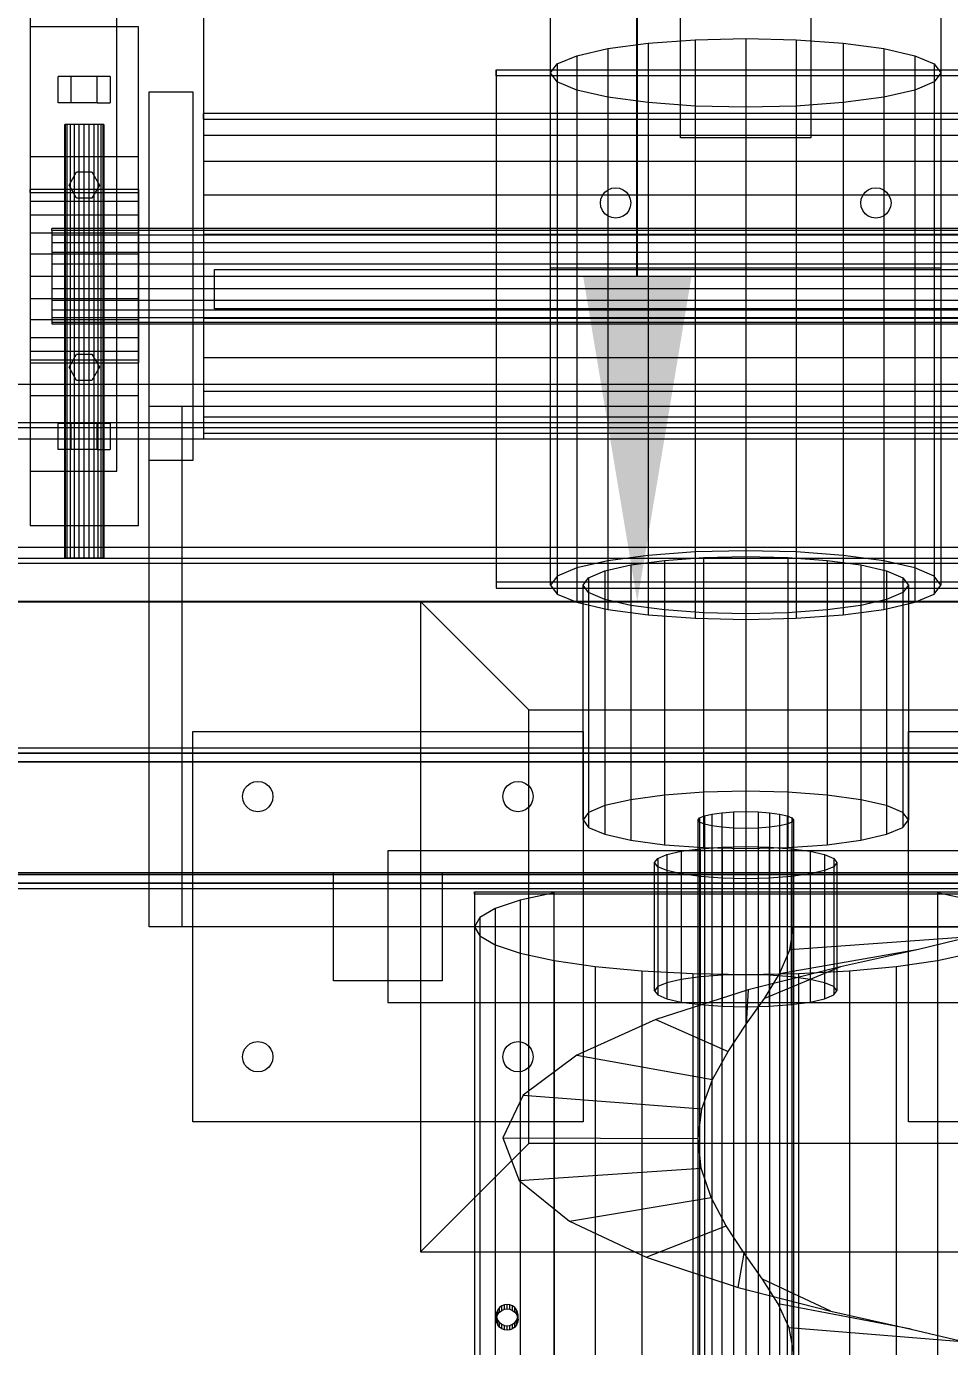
# Model space of a CAD drawing. Header units: millimetres. Extents: x -191664 to 191490, y -197311 to 10263.
# Drawn here: x 12088 to 12514, y -16294 to -15685 of the extents above; entities that cross this region are included whole.
import ezdxf

# ---------------------------------------------------------------- set-up
doc = ezdxf.new("R2010")
doc.units = ezdxf.units.MM
for name, color, linetype, lineweight in [('COTAS_O', 1, 'Continuous', 0), ('superior_dos-mix', 7, 'Continuous', 0), ('superior_dosificador', 7, 'Continuous', 0)]:
    doc.layers.add(name, color=color, linetype=linetype, lineweight=lineweight)
doc.dimstyles.new('PLANTA_100', dxfattribs={"dimtxt": 250, "dimasz": 150, "dimexe": 150, "dimexo": 80, "dimgap": 100, "dimtad": 1, "dimtih": 1, "dimtoh": 1, "dimdec": 1, "dimdsep": 46, "dimcen": 0.09, "dimclrd": 1, "dimclre": 1, "dimclrt": 1, "dimadec": 0, "dimazin": 0, "dimtfac": 1, "dimtdec": 4, "dimtofl": 0, "dimtmove": 0, "dimatfit": 3, "dimfxl": 1, "dimtolj": 1, "dimtzin": 0, "dimarcsym": 0})

# ---------------------------------------------------------------- blocks, each defined once
blk = doc.blocks.new('*D32')
at = {"layer": 'COTAS_O', "color": 1, "lineweight": -2, "transparency": 16777216}
for p, q in [((11649.53, -14250), (12519.53, -14250)), ((12369.53, -15800), (12369.53, -14400)), ((11649.53, -15950), (12519.53, -15950))]:
    blk.add_line(p, q, dxfattribs=at)
at = {"layer": 'COTAS_O', "color": 1, "transparency": 16777216}
for points in [[(12344.53, -14400), (12394.53, -14400), (12369.53, -14250)], [(12344.53, -15800), (12394.53, -15800), (12369.53, -15950)]]:
    blk.add_solid(points, dxfattribs=at)
at = {"layer": 'Defpoints', "color": 0, "transparency": 16777216}
for p in [(11569.53, -14250), (12369.53, -14250), (11569.53, -15950)]:
    blk.add_point(p, dxfattribs=at)
blk = doc.blocks.new('*D33')
at = {"layer": 'COTAS_O', "color": 1, "lineweight": -2, "transparency": 16777216}
for p, q in [((11569.53, -16030), (11569.53, -17400)), ((13269.53, -16030), (13269.53, -17400)), ((11719.53, -17250), (13119.53, -17250))]:
    blk.add_line(p, q, dxfattribs=at)
at = {"layer": 'COTAS_O', "color": 1, "transparency": 16777216}
for points in [[(11719.53, -17225), (11719.53, -17275), (11569.53, -17250)], [(13119.53, -17225), (13119.53, -17275), (13269.53, -17250)]]:
    blk.add_solid(points, dxfattribs=at)
at = {"layer": 'Defpoints', "color": 0, "transparency": 16777216}
for p in [(11569.53, -15950), (13269.53, -15950), (13269.53, -17250)]:
    blk.add_point(p, dxfattribs=at)

msp = doc.modelspace()

# ---------------------------------------------------------------- linework, layer by layer
at = {"layer": 'superior_dos-mix', "color": 139, "true_color": 0x344b58}
for p, q in [((12329.53, -15796.24), (12329.53, -15616.24)), ((12509.53, -15616.24), (12509.53, -15796.24)), ((12389.53, -15736.24), (12389.53, -15676.24)), ((12449.53, -15676.24), (12449.53, -15736.24)), ((12304.53, -15707.56), (12304.53, -15704.92)), ((12304.53, -15704.92), (12534.53, -15704.92)), ((12304.53, -15704.92), (12304.53, -15941.18)), ((12534.53, -15707.56), (12304.53, -15707.56)), ((12304.53, -15707.56), (12304.53, -15943.82)), ((12449.53, -15736.24), (12389.53, -15736.24)), ((12509.53, -15796.24), (12329.53, -15796.24)), ((12354.58, -15935.9), (12366.5, -15933.16)), ((12366.5, -15933.16), (12382.03, -15931.07)), ((12366.5, -15933.16), (12366.5, -16041.45)), ((12382.03, -15931.07), (12400.12, -15929.75)), ((12382.03, -15931.07), (12382.03, -16039.35)), ((12400.12, -15929.75), (12419.53, -15929.3)), ((12400.12, -15929.75), (12400.12, -16038.03)), ((12419.53, -15929.3), (12438.94, -15929.75)), ((12419.53, -15929.3), (12419.53, -16037.58)), ((12438.94, -15929.75), (12457.03, -15931.07)), ((12438.94, -15929.75), (12438.94, -16038.03)), ((12457.03, -15931.07), (12472.56, -15933.16)), ((12457.03, -15931.07), (12457.03, -16039.35)), ((12472.56, -15933.16), (12484.48, -15935.9)), ((12472.56, -15933.16), (12472.56, -16041.45)), ((12344.53, -15942.5), (12347.08, -15939.08)), ((12347.08, -15939.08), (12354.58, -15935.9)), ((12347.08, -15939.08), (12347.08, -16047.36)), ((12354.58, -15935.9), (12354.58, -16044.18)), ((12484.48, -15935.9), (12491.97, -15939.08)), ((12484.48, -15935.9), (12484.48, -16044.18)), ((12491.97, -15939.08), (12494.53, -15942.5)), ((12491.97, -15939.08), (12491.97, -16047.36)), ((12534.53, -15941.18), (12304.53, -15941.18)), ((12304.53, -15941.18), (12304.53, -15943.82)), ((12304.53, -15943.82), (12534.53, -15943.82)), ((12347.08, -15945.91), (12344.53, -15942.5)), ((12344.53, -16050.78), (12344.53, -15942.5)), ((12494.53, -15942.5), (12491.97, -15945.91)), ((12494.53, -15942.5), (12494.53, -16050.78)), ((12354.58, -15949.1), (12347.08, -15945.91)), ((12347.08, -15945.91), (12347.08, -16054.2)), ((12366.5, -15951.83), (12354.58, -15949.1)), ((12354.58, -15949.1), (12354.58, -16057.38)), ((12484.48, -15949.1), (12472.56, -15951.83)), ((12491.97, -15945.91), (12484.48, -15949.1)), ((12484.48, -15949.1), (12484.48, -16057.38)), ((12491.97, -15945.91), (12491.97, -16054.2)), ((12382.03, -15953.93), (12366.5, -15951.83)), ((12366.5, -15951.83), (12366.5, -16060.11)), ((12400.12, -15955.25), (12382.03, -15953.93)), ((12382.03, -15953.93), (12382.03, -16062.21)), ((12419.53, -15955.7), (12400.12, -15955.25)), ((12400.12, -15955.25), (12400.12, -16063.53)), ((12438.94, -15955.25), (12419.53, -15955.7)), ((12419.53, -15955.7), (12419.53, -16063.98)), ((12457.03, -15953.93), (12438.94, -15955.25)), ((12438.94, -15955.25), (12438.94, -16063.53)), ((12472.56, -15951.83), (12457.03, -15953.93)), ((12457.03, -15953.93), (12457.03, -16062.21)), ((12472.56, -15951.83), (12472.56, -16060.11)), ((12164.53, -16190), (12164.53, -16010)), ((12164.53, -16010), (12344.53, -16010)), ((12344.53, -16010), (12344.53, -16190)), ((12494.53, -16190), (12494.53, -16010)), ((12494.53, -16010), (12674.53, -16010)), ((12366.5, -16041.45), (12354.58, -16044.18)), ((12382.03, -16039.35), (12366.5, -16041.45)), ((12400.12, -16038.03), (12382.03, -16039.35)), ((12419.53, -16037.58), (12400.12, -16038.03)), ((12438.94, -16038.03), (12419.53, -16037.58)), ((12457.03, -16039.35), (12438.94, -16038.03)), ((12472.56, -16041.45), (12457.03, -16039.35)), ((12484.48, -16044.18), (12472.56, -16041.45)), ((12347.08, -16047.36), (12344.53, -16050.78)), ((12354.58, -16044.18), (12347.08, -16047.36)), ((12398.28, -16049.78), (12400.48, -16048.84)), ((12400.48, -16048.84), (12403.97, -16048.04)), ((12400.48, -16048.84), (12400.48, -17826.82)), ((12403.97, -16048.04), (12408.53, -16047.43)), ((12403.97, -16048.04), (12403.97, -17826.01)), ((12408.53, -16047.43), (12413.83, -16047.04)), ((12408.53, -16047.43), (12408.53, -17825.4)), ((12413.83, -16047.04), (12419.53, -16046.91)), ((12413.83, -16047.04), (12413.83, -17825.01)), ((12419.53, -16046.91), (12425.22, -16047.04)), ((12419.53, -16046.91), (12419.53, -17824.88)), ((12425.22, -16047.04), (12430.53, -16047.43)), ((12425.22, -16047.04), (12425.22, -17825.01)), ((12430.53, -16047.43), (12435.08, -16048.04)), ((12430.53, -16047.43), (12430.53, -17825.4)), ((12435.08, -16048.04), (12438.58, -16048.84)), ((12435.08, -16048.04), (12435.08, -17826.01)), ((12438.58, -16048.84), (12440.78, -16049.78)), ((12438.58, -16048.84), (12438.58, -17826.82)), ((12491.97, -16047.36), (12484.48, -16044.18)), ((12494.53, -16050.78), (12491.97, -16047.36)), ((12344.53, -16050.78), (12347.08, -16054.2)), ((12347.08, -16054.2), (12354.58, -16057.38)), ((12397.53, -16050.78), (12398.28, -16049.78)), ((12398.28, -16051.78), (12397.53, -16050.78)), ((12397.53, -17828.75), (12397.53, -16050.78)), ((12398.28, -16049.78), (12398.28, -17827.75)), ((12400.48, -16052.72), (12398.28, -16051.78)), ((12398.28, -16051.78), (12398.28, -17829.75)), ((12403.97, -16053.52), (12400.48, -16052.72)), ((12400.48, -16052.72), (12400.48, -17830.69)), ((12408.53, -16054.13), (12403.97, -16053.52)), ((12403.97, -16053.52), (12403.97, -17831.49)), ((12413.83, -16054.52), (12408.53, -16054.13)), ((12408.53, -16054.13), (12408.53, -17832.1)), ((12419.53, -16054.65), (12413.83, -16054.52)), ((12413.83, -16054.52), (12413.83, -17832.49)), ((12425.22, -16054.52), (12419.53, -16054.65)), ((12419.53, -16054.65), (12419.53, -17832.62)), ((12430.53, -16054.13), (12425.22, -16054.52)), ((12425.22, -16054.52), (12425.22, -17832.49)), ((12435.08, -16053.52), (12430.53, -16054.13)), ((12430.53, -16054.13), (12430.53, -17832.1)), ((12438.58, -16052.72), (12435.08, -16053.52)), ((12435.08, -16053.52), (12435.08, -17831.49)), ((12440.78, -16051.78), (12438.58, -16052.72)), ((12438.58, -16052.72), (12438.58, -17830.69)), ((12440.78, -16049.78), (12441.53, -16050.78)), ((12440.78, -16049.78), (12440.78, -17827.75)), ((12441.53, -16050.78), (12440.78, -16051.78)), ((12440.78, -16051.78), (12440.78, -17829.75)), ((12441.53, -16050.78), (12441.53, -17828.75)), ((12484.48, -16057.38), (12491.97, -16054.2)), ((12491.97, -16054.2), (12494.53, -16050.78)), ((12354.58, -16057.38), (12366.5, -16060.11)), ((12366.5, -16060.11), (12382.03, -16062.21)), ((12457.03, -16062.21), (12472.56, -16060.11)), ((12472.56, -16060.11), (12484.48, -16057.38)), ((12382.03, -16062.21), (12400.12, -16063.53)), ((12400.12, -16063.53), (12419.53, -16063.98)), ((12419.53, -16063.98), (12438.94, -16063.53)), ((12438.94, -16063.53), (12457.03, -16062.21)), ((12229.53, -16125), (12229.53, -16075)), ((12229.53, -16075), (12279.53, -16075)), ((12279.53, -16075), (12279.53, -16125)), ((12279.53, -16125), (12229.53, -16125)), ((12344.53, -16190), (12164.53, -16190)), ((12674.53, -16190), (12494.53, -16190))]:
    msp.add_line(p, q, dxfattribs=at)
at = {"layer": 'superior_dos-mix', "color": 147, "true_color": 0x287687}
for p, q in [((12341.59, -15698.32), (12355.89, -15695.04)), ((12355.89, -15695.04), (12374.53, -15692.53)), ((12355.89, -15695.04), (12355.89, -15931.3)), ((12374.53, -15692.53), (12396.23, -15690.94)), ((12374.53, -15692.53), (12374.53, -15928.78)), ((12396.23, -15690.94), (12419.53, -15690.4)), ((12396.23, -15690.94), (12396.23, -15927.2)), ((12419.53, -15690.4), (12442.82, -15690.94)), ((12419.53, -15690.4), (12419.53, -15926.66)), ((12442.82, -15690.94), (12464.53, -15692.53)), ((12442.82, -15690.94), (12442.82, -15927.2)), ((12464.53, -15692.53), (12483.17, -15695.04)), ((12464.53, -15692.53), (12464.53, -15928.78)), ((12483.17, -15695.04), (12497.47, -15698.32)), ((12483.17, -15695.04), (12483.17, -15931.3)), ((12332.6, -15702.14), (12341.59, -15698.32)), ((12341.59, -15698.32), (12341.59, -15934.58)), ((12497.47, -15698.32), (12506.46, -15702.14)), ((12497.47, -15698.32), (12497.47, -15934.58)), ((12329.53, -15706.24), (12332.6, -15702.14)), ((12332.6, -15710.34), (12329.53, -15706.24)), ((12329.53, -15942.5), (12329.53, -15706.24)), ((12332.6, -15702.14), (12332.6, -15938.4)), ((12506.46, -15702.14), (12509.53, -15706.24)), ((12506.46, -15702.14), (12506.46, -15938.4)), ((12509.53, -15706.24), (12506.46, -15710.34)), ((12509.53, -15706.24), (12509.53, -15942.5)), ((12341.59, -15714.16), (12332.6, -15710.34)), ((12332.6, -15710.34), (12332.6, -15946.6)), ((12506.46, -15710.34), (12497.47, -15714.16)), ((12506.46, -15710.34), (12506.46, -15946.6)), ((12355.89, -15717.44), (12341.59, -15714.16)), ((12341.59, -15714.16), (12341.59, -15950.42)), ((12374.53, -15719.96), (12355.89, -15717.44)), ((12355.89, -15717.44), (12355.89, -15953.7)), ((12396.23, -15721.54), (12374.53, -15719.96)), ((12374.53, -15719.96), (12374.53, -15956.22)), ((12464.53, -15719.96), (12442.82, -15721.54)), ((12483.17, -15717.44), (12464.53, -15719.96)), ((12464.53, -15719.96), (12464.53, -15956.22)), ((12497.47, -15714.16), (12483.17, -15717.44)), ((12483.17, -15717.44), (12483.17, -15953.7)), ((12497.47, -15714.16), (12497.47, -15950.42)), ((12419.53, -15722.08), (12396.23, -15721.54)), ((12396.23, -15721.54), (12396.23, -15957.8)), ((12442.82, -15721.54), (12419.53, -15722.08)), ((12419.53, -15722.08), (12419.53, -15958.34)), ((12442.82, -15721.54), (12442.82, -15957.8)), ((12419.53, -15926.66), (12396.23, -15927.2)), ((12442.82, -15927.2), (12419.53, -15926.66)), ((12355.89, -15931.3), (12341.59, -15934.58)), ((12374.53, -15928.78), (12355.89, -15931.3)), ((12396.23, -15927.2), (12374.53, -15928.78)), ((12464.53, -15928.78), (12442.82, -15927.2)), ((12483.17, -15931.3), (12464.53, -15928.78)), ((12497.47, -15934.58), (12483.17, -15931.3)), ((12332.6, -15938.4), (12329.53, -15942.5)), ((12341.59, -15934.58), (12332.6, -15938.4)), ((12506.46, -15938.4), (12497.47, -15934.58)), ((12509.53, -15942.5), (12506.46, -15938.4)), ((12329.53, -15942.5), (12332.6, -15946.6)), ((12506.46, -15946.6), (12509.53, -15942.5)), ((12332.6, -15946.6), (12341.59, -15950.42)), ((12341.59, -15950.42), (12355.89, -15953.7)), ((12483.17, -15953.7), (12497.47, -15950.42)), ((12497.47, -15950.42), (12506.46, -15946.6)), ((12355.89, -15953.7), (12374.53, -15956.22)), ((12374.53, -15956.22), (12396.23, -15957.8)), ((12442.82, -15957.8), (12464.53, -15956.22)), ((12464.53, -15956.22), (12483.17, -15953.7)), ((12396.23, -15957.8), (12419.53, -15958.34)), ((12419.53, -15958.34), (12442.82, -15957.8))]:
    msp.add_line(p, q, dxfattribs=at)
at = {"layer": 'superior_dos-mix', "color": 9, "true_color": 0xb9c5c9}
for p, q in [((12353.47, -15762.74), (12354.58, -15761.29)), ((12354.58, -15761.29), (12356.03, -15760.18)), ((12356.03, -15760.18), (12357.72, -15759.48)), ((12357.72, -15759.48), (12359.53, -15759.24)), ((12359.53, -15759.24), (12361.34, -15759.48)), ((12361.34, -15759.48), (12363.03, -15760.18)), ((12363.03, -15760.18), (12364.48, -15761.29)), ((12364.48, -15761.29), (12365.59, -15762.74)), ((12473.47, -15762.74), (12474.58, -15761.29)), ((12474.58, -15761.29), (12476.03, -15760.18)), ((12476.03, -15760.18), (12477.72, -15759.48)), ((12477.72, -15759.48), (12479.53, -15759.24)), ((12479.53, -15759.24), (12481.34, -15759.48)), ((12481.34, -15759.48), (12483.03, -15760.18)), ((12483.03, -15760.18), (12484.48, -15761.29)), ((12484.48, -15761.29), (12485.59, -15762.74)), ((12352.53, -15766.24), (12352.77, -15764.43)), ((12352.77, -15768.06), (12352.53, -15766.24)), ((12352.77, -15764.43), (12353.47, -15762.74)), ((12353.47, -15769.74), (12352.77, -15768.06)), ((12365.59, -15762.74), (12366.29, -15764.43)), ((12366.29, -15768.06), (12365.59, -15769.74)), ((12366.29, -15764.43), (12366.53, -15766.24)), ((12366.53, -15766.24), (12366.29, -15768.06)), ((12472.53, -15766.24), (12472.77, -15764.43)), ((12472.77, -15768.06), (12472.53, -15766.24)), ((12472.77, -15764.43), (12473.47, -15762.74)), ((12473.47, -15769.74), (12472.77, -15768.06)), ((12485.59, -15762.74), (12486.29, -15764.43)), ((12486.29, -15768.06), (12485.59, -15769.74)), ((12486.29, -15764.43), (12486.53, -15766.24)), ((12486.53, -15766.24), (12486.29, -15768.06)), ((12354.58, -15771.19), (12353.47, -15769.74)), ((12356.03, -15772.31), (12354.58, -15771.19)), ((12357.72, -15773.01), (12356.03, -15772.31)), ((12359.53, -15773.24), (12357.72, -15773.01)), ((12361.34, -15773.01), (12359.53, -15773.24)), ((12363.03, -15772.31), (12361.34, -15773.01)), ((12364.48, -15771.19), (12363.03, -15772.31)), ((12365.59, -15769.74), (12364.48, -15771.19)), ((12474.58, -15771.19), (12473.47, -15769.74)), ((12476.03, -15772.31), (12474.58, -15771.19)), ((12477.72, -15773.01), (12476.03, -15772.31)), ((12479.53, -15773.24), (12477.72, -15773.01)), ((12481.34, -15773.01), (12479.53, -15773.24)), ((12483.03, -15772.31), (12481.34, -15773.01)), ((12484.48, -15771.19), (12483.03, -15772.31)), ((12485.59, -15769.74), (12484.48, -15771.19)), ((12187.77, -16038.19), (12188.47, -16036.5)), ((12188.47, -16036.5), (12189.58, -16035.05)), ((12189.58, -16035.05), (12191.03, -16033.94)), ((12191.03, -16033.94), (12192.72, -16033.24)), ((12192.72, -16033.24), (12194.53, -16033)), ((12194.53, -16033), (12196.34, -16033.24)), ((12196.34, -16033.24), (12198.03, -16033.94)), ((12198.03, -16033.94), (12199.48, -16035.05)), ((12199.48, -16035.05), (12200.59, -16036.5)), ((12200.59, -16036.5), (12201.29, -16038.19)), ((12307.77, -16038.19), (12308.47, -16036.5)), ((12308.47, -16036.5), (12309.58, -16035.05)), ((12309.58, -16035.05), (12311.03, -16033.94)), ((12311.03, -16033.94), (12312.72, -16033.24)), ((12312.72, -16033.24), (12314.53, -16033)), ((12314.53, -16033), (12316.34, -16033.24)), ((12316.34, -16033.24), (12318.03, -16033.94)), ((12318.03, -16033.94), (12319.48, -16035.05)), ((12319.48, -16035.05), (12320.59, -16036.5)), ((12320.59, -16036.5), (12321.29, -16038.19)), ((12187.53, -16040), (12187.77, -16038.19)), ((12187.77, -16041.81), (12187.53, -16040)), ((12188.47, -16043.5), (12187.77, -16041.81)), ((12201.29, -16041.81), (12200.59, -16043.5)), ((12201.29, -16038.19), (12201.53, -16040)), ((12201.53, -16040), (12201.29, -16041.81)), ((12307.53, -16040), (12307.77, -16038.19)), ((12307.77, -16041.81), (12307.53, -16040)), ((12308.47, -16043.5), (12307.77, -16041.81)), ((12321.29, -16041.81), (12320.59, -16043.5)), ((12321.29, -16038.19), (12321.53, -16040)), ((12321.53, -16040), (12321.29, -16041.81)), ((12189.58, -16044.95), (12188.47, -16043.5)), ((12191.03, -16046.06), (12189.58, -16044.95)), ((12192.72, -16046.76), (12191.03, -16046.06)), ((12194.53, -16047), (12192.72, -16046.76)), ((12196.34, -16046.76), (12194.53, -16047)), ((12198.03, -16046.06), (12196.34, -16046.76)), ((12199.48, -16044.95), (12198.03, -16046.06)), ((12200.59, -16043.5), (12199.48, -16044.95)), ((12309.58, -16044.95), (12308.47, -16043.5)), ((12311.03, -16046.06), (12309.58, -16044.95)), ((12312.72, -16046.76), (12311.03, -16046.06)), ((12314.53, -16047), (12312.72, -16046.76)), ((12316.34, -16046.76), (12314.53, -16047)), ((12318.03, -16046.06), (12316.34, -16046.76)), ((12319.48, -16044.95), (12318.03, -16046.06)), ((12320.59, -16043.5), (12319.48, -16044.95)), ((12331.14, -16084.44), (12315.59, -16087.78)), ((12331.14, -17734.44), (12331.14, -16084.44)), ((12523.46, -16087.78), (12507.92, -16084.44)), ((12507.92, -16084.44), (12507.92, -17734.44)), ((12315.59, -16087.78), (12304.04, -16091.58)), ((12315.59, -16087.78), (12315.59, -17737.78)), ((12296.93, -16095.71), (12294.53, -16100)), ((12304.04, -16091.58), (12296.93, -16095.71)), ((12296.93, -16095.71), (12296.93, -17745.71)), ((12304.04, -16091.58), (12304.04, -17741.58)), ((12294.53, -16100), (12294.53, -17750)), ((12294.53, -16100), (12296.93, -16104.29)), ((12296.93, -16104.29), (12296.93, -17754.29)), ((12296.93, -16104.29), (12304.04, -16108.42)), ((12304.04, -16108.42), (12304.04, -17758.42)), ((12304.04, -16108.42), (12315.59, -16112.22)), ((12315.59, -16112.22), (12315.59, -17762.22)), ((12315.59, -16112.22), (12331.14, -16115.56)), ((12331.14, -16115.56), (12331.14, -17765.56)), ((12331.14, -16115.56), (12350.08, -16118.29)), ((12488.97, -16118.29), (12507.92, -16115.56)), ((12507.92, -16115.56), (12523.46, -16112.22)), ((12507.92, -16115.56), (12507.92, -17765.56)), ((12350.08, -16118.29), (12350.08, -17768.29)), ((12350.08, -16118.29), (12371.69, -16120.33)), ((12371.69, -16120.33), (12371.69, -17770.33)), ((12371.69, -16120.33), (12395.14, -16121.58)), ((12395.14, -16121.58), (12395.14, -17771.58)), ((12395.14, -16121.58), (12419.53, -16122)), ((12419.53, -16122), (12443.91, -16121.58)), ((12443.91, -16121.58), (12467.36, -16120.33)), ((12443.91, -16121.58), (12443.91, -17771.58)), ((12467.36, -16120.33), (12488.97, -16118.29)), ((12467.36, -16120.33), (12467.36, -17770.33)), ((12488.97, -16118.29), (12488.97, -17768.29)), ((12419.53, -16122), (12419.53, -17772)), ((12187.53, -16160), (12187.77, -16158.19)), ((12187.77, -16158.19), (12188.47, -16156.5)), ((12188.47, -16156.5), (12189.58, -16155.05)), ((12189.58, -16155.05), (12191.03, -16153.94)), ((12191.03, -16153.94), (12192.72, -16153.24)), ((12192.72, -16153.24), (12194.53, -16153)), ((12194.53, -16153), (12196.34, -16153.24)), ((12196.34, -16153.24), (12198.03, -16153.94)), ((12198.03, -16153.94), (12199.48, -16155.05)), ((12199.48, -16155.05), (12200.59, -16156.5)), ((12200.59, -16156.5), (12201.29, -16158.19)), ((12201.29, -16158.19), (12201.53, -16160)), ((12307.53, -16160), (12307.77, -16158.19)), ((12307.77, -16158.19), (12308.47, -16156.5)), ((12308.47, -16156.5), (12309.58, -16155.05)), ((12309.58, -16155.05), (12311.03, -16153.94)), ((12311.03, -16153.94), (12312.72, -16153.24)), ((12312.72, -16153.24), (12314.53, -16153)), ((12314.53, -16153), (12316.34, -16153.24)), ((12316.34, -16153.24), (12318.03, -16153.94)), ((12318.03, -16153.94), (12319.48, -16155.05)), ((12319.48, -16155.05), (12320.59, -16156.5)), ((12320.59, -16156.5), (12321.29, -16158.19)), ((12321.29, -16158.19), (12321.53, -16160)), ((12187.77, -16161.81), (12187.53, -16160)), ((12188.47, -16163.5), (12187.77, -16161.81)), ((12189.58, -16164.95), (12188.47, -16163.5)), ((12200.59, -16163.5), (12199.48, -16164.95)), ((12201.29, -16161.81), (12200.59, -16163.5)), ((12201.53, -16160), (12201.29, -16161.81)), ((12307.77, -16161.81), (12307.53, -16160)), ((12308.47, -16163.5), (12307.77, -16161.81)), ((12309.58, -16164.95), (12308.47, -16163.5)), ((12320.59, -16163.5), (12319.48, -16164.95)), ((12321.29, -16161.81), (12320.59, -16163.5)), ((12321.53, -16160), (12321.29, -16161.81)), ((12191.03, -16166.06), (12189.58, -16164.95)), ((12192.72, -16166.76), (12191.03, -16166.06)), ((12194.53, -16167), (12192.72, -16166.76)), ((12196.34, -16166.76), (12194.53, -16167)), ((12198.03, -16166.06), (12196.34, -16166.76)), ((12199.48, -16164.95), (12198.03, -16166.06)), ((12311.03, -16166.06), (12309.58, -16164.95)), ((12312.72, -16166.76), (12311.03, -16166.06)), ((12314.53, -16167), (12312.72, -16166.76)), ((12316.34, -16166.76), (12314.53, -16167)), ((12318.03, -16166.06), (12316.34, -16166.76)), ((12319.48, -16164.95), (12318.03, -16166.06)), ((12304.7, -16277.83), (12304.53, -16279.1)), ((12304.53, -16279.1), (12304.7, -16280.38)), ((12304.53, -16279.1), (12304.53, -16281.21)), ((12304.53, -16281.21), (12304.7, -16279.94)), ((12305.2, -16276.64), (12304.7, -16277.83)), ((12304.7, -16279.94), (12304.7, -16277.83)), ((12304.7, -16279.94), (12305.2, -16278.75)), ((12305.99, -16275.62), (12305.2, -16276.64)), ((12305.2, -16278.75), (12305.2, -16276.64)), ((12305.2, -16278.75), (12305.99, -16277.73)), ((12307.03, -16274.84), (12305.99, -16275.62)), ((12305.99, -16277.73), (12305.99, -16275.62)), ((12305.99, -16277.73), (12307.03, -16276.95)), ((12308.23, -16274.35), (12307.03, -16274.84)), ((12307.03, -16276.95), (12307.03, -16274.84)), ((12307.03, -16276.95), (12308.23, -16276.46)), ((12309.53, -16274.18), (12308.23, -16274.35)), ((12308.23, -16276.46), (12308.23, -16274.35)), ((12308.23, -16276.46), (12309.53, -16276.29)), ((12310.82, -16274.35), (12309.53, -16274.18)), ((12309.53, -16276.29), (12309.53, -16274.18)), ((12309.53, -16276.29), (12310.82, -16276.46)), ((12312.03, -16274.84), (12310.82, -16274.35)), ((12310.82, -16276.46), (12310.82, -16274.35)), ((12310.82, -16276.46), (12312.03, -16276.95)), ((12313.06, -16275.62), (12312.03, -16274.84)), ((12312.03, -16276.95), (12312.03, -16274.84)), ((12312.03, -16276.95), (12313.06, -16277.73)), ((12313.86, -16276.64), (12313.06, -16275.62)), ((12313.06, -16277.73), (12313.06, -16275.62)), ((12313.06, -16277.73), (12313.86, -16278.75)), ((12314.36, -16277.83), (12313.86, -16276.64)), ((12313.86, -16278.75), (12313.86, -16276.64)), ((12313.86, -16278.75), (12314.36, -16279.94)), ((12314.53, -16279.1), (12314.36, -16277.83)), ((12314.36, -16279.94), (12314.36, -16277.83)), ((12314.36, -16280.38), (12314.53, -16279.1)), ((12314.36, -16279.94), (12314.53, -16281.21)), ((12314.53, -16281.21), (12314.53, -16279.1)), ((12304.7, -16282.49), (12304.53, -16281.21)), ((12304.7, -16280.38), (12305.2, -16281.56)), ((12304.7, -16282.49), (12304.7, -16280.38)), ((12305.2, -16283.68), (12304.7, -16282.49)), ((12305.2, -16281.56), (12305.99, -16282.58)), ((12305.2, -16283.68), (12305.2, -16281.56)), ((12305.99, -16284.69), (12305.2, -16283.68)), ((12305.99, -16282.58), (12307.03, -16283.36)), ((12305.99, -16284.69), (12305.99, -16282.58)), ((12307.03, -16285.48), (12305.99, -16284.69)), ((12307.03, -16283.36), (12308.23, -16283.86)), ((12307.03, -16285.48), (12307.03, -16283.36)), ((12308.23, -16285.97), (12307.03, -16285.48)), ((12308.23, -16283.86), (12309.53, -16284.02)), ((12308.23, -16285.97), (12308.23, -16283.86)), ((12309.53, -16286.14), (12308.23, -16285.97)), ((12309.53, -16284.02), (12310.82, -16283.86)), ((12309.53, -16286.14), (12309.53, -16284.02)), ((12310.82, -16285.97), (12309.53, -16286.14)), ((12310.82, -16283.86), (12312.03, -16283.36)), ((12310.82, -16285.97), (12310.82, -16283.86)), ((12312.03, -16285.48), (12310.82, -16285.97)), ((12312.03, -16283.36), (12313.06, -16282.58)), ((12312.03, -16285.48), (12312.03, -16283.36)), ((12313.06, -16284.69), (12312.03, -16285.48)), ((12313.06, -16282.58), (12313.86, -16281.56)), ((12313.06, -16284.69), (12313.06, -16282.58)), ((12313.86, -16283.68), (12313.06, -16284.69)), ((12313.86, -16281.56), (12314.36, -16280.38)), ((12313.86, -16283.68), (12313.86, -16281.56)), ((12314.36, -16282.49), (12313.86, -16283.68)), ((12314.36, -16282.49), (12314.36, -16280.38)), ((12314.53, -16281.21), (12314.36, -16282.49))]:
    msp.add_line(p, q, dxfattribs=at)
at = {"layer": 'superior_dos-mix', "color": 253, "true_color": 0xb5b395}
for p, q in [((12569.53, -15950), (12269.53, -15950)), ((12269.53, -15950), (12319.53, -16000)), ((12269.53, -15950), (12269.53, -16250)), ((12319.53, -16000), (12519.53, -16000)), ((12319.53, -16200), (12319.53, -16000)), ((12319.53, -16200), (12269.53, -16250)), ((12519.53, -16200), (12319.53, -16200)), ((12269.53, -16250), (12569.53, -16250))]:
    msp.add_line(p, q, dxfattribs=at)
at = {"layer": 'superior_dos-mix', "color": 8, "true_color": 0x71848d}
for p, q in [((12254.53, -16065), (12254.53, -16135)), ((12584.53, -16065), (12254.53, -16065)), ((12294.53, -16084.97), (12294.53, -16083.92)), ((12294.53, -16083.92), (12544.53, -16083.92)), ((12294.53, -16083.92), (12294.53, -16477.67)), ((12544.53, -16084.97), (12294.53, -16084.97)), ((12294.53, -16084.97), (12294.53, -16478.73)), ((12439.88, -16110.75), (12441.53, -16100)), ((12441.53, -16100), (12531.53, -16100)), ((12523.12, -16104.73), (12439.88, -16110.75)), ((12523.12, -16104.73), (12499.14, -16110.58)), ((12499.14, -16110.58), (12435.17, -16121.72)), ((12435.17, -16121.72), (12439.88, -16110.75)), ((12499.14, -16110.58), (12463.21, -16118.52)), ((12463.21, -16118.52), (12420.71, -16129.18)), ((12463.21, -16118.52), (12428.11, -16133.1)), ((12428.11, -16133.1), (12435.17, -16121.72)), ((12420.71, -16129.18), (12378.04, -16142.8)), ((12420.71, -16129.18), (12419.76, -16145.02)), ((12419.76, -16145.02), (12428.11, -16133.1)), ((12254.53, -16135), (12584.53, -16135)), ((12378.04, -16142.8), (12341.6, -16159.18)), ((12378.04, -16142.8), (12411.38, -16157.51)), ((12411.38, -16157.51), (12419.76, -16145.02)), ((12404.22, -16170.55), (12411.38, -16157.51)), ((12341.6, -16159.18), (12316.86, -16177.68)), ((12341.6, -16159.18), (12404.22, -16170.55)), ((12399.36, -16184.01), (12404.22, -16170.55)), ((12316.86, -16177.68), (12307.55, -16197.36)), ((12316.86, -16177.68), (12399.36, -16184.01)), ((12397.53, -16197.7), (12399.36, -16184.01)), ((12307.55, -16197.36), (12397.53, -16197.7)), ((12307.55, -16197.36), (12315.07, -16217.11)), ((12399.01, -16211.4), (12397.53, -16197.7)), ((12315.07, -16217.11), (12399.01, -16211.4)), ((12403.57, -16224.89), (12399.01, -16211.4)), ((12315.07, -16217.11), (12338.27, -16235.79)), ((12338.27, -16235.79), (12403.57, -16224.89)), ((12410.52, -16237.98), (12403.57, -16224.89)), ((12338.27, -16235.79), (12373.68, -16252.43)), ((12373.68, -16252.43), (12410.52, -16237.98)), ((12418.83, -16250.54), (12410.52, -16237.98)), ((12373.68, -16252.43), (12415.98, -16266.37)), ((12415.98, -16266.37), (12418.83, -16250.54)), ((12427.25, -16262.51), (12418.83, -16250.54)), ((12415.98, -16266.37), (12458.82, -16277.35)), ((12458.82, -16277.35), (12427.25, -16262.51)), ((12434.5, -16273.95), (12427.25, -16262.51)), ((12495.75, -16285.55), (12434.5, -16273.95)), ((12439.5, -16284.96), (12434.5, -16273.95)), ((12458.82, -16277.35), (12495.75, -16285.55)), ((12521.23, -16291.59), (12439.5, -16284.96)), ((12441.51, -16295.72), (12439.5, -16284.96)), ((12495.75, -16285.55), (12521.23, -16291.59))]:
    msp.add_line(p, q, dxfattribs=at)
at = {"layer": 'superior_dos-mix', "color": 55, "true_color": 0xb2944d}
for p, q in [((12378.96, -16068.56), (12383.16, -16066.77)), ((12383.16, -16066.77), (12389.83, -16065.24)), ((12383.16, -16066.77), (12383.16, -16125.84)), ((12389.83, -16065.24), (12398.53, -16064.07)), ((12389.83, -16065.24), (12389.83, -16124.3)), ((12398.53, -16064.07), (12408.66, -16063.33)), ((12398.53, -16064.07), (12398.53, -16123.13)), ((12408.66, -16063.33), (12419.53, -16063.08)), ((12408.66, -16063.33), (12408.66, -16122.39)), ((12419.53, -16063.08), (12430.4, -16063.33)), ((12419.53, -16063.08), (12419.53, -16122.14)), ((12430.4, -16063.33), (12440.53, -16064.07)), ((12430.4, -16063.33), (12430.4, -16122.39)), ((12440.53, -16064.07), (12449.23, -16065.24)), ((12440.53, -16064.07), (12440.53, -16123.13)), ((12449.23, -16065.24), (12455.9, -16066.77)), ((12449.23, -16065.24), (12449.23, -16124.3)), ((12455.9, -16066.77), (12460.1, -16068.56)), ((12455.9, -16066.77), (12455.9, -16125.84)), ((12377.53, -16070.47), (12378.96, -16068.56)), ((12378.96, -16072.38), (12377.53, -16070.47)), ((12377.53, -16129.53), (12377.53, -16070.47)), ((12378.96, -16068.56), (12378.96, -16127.62)), ((12383.16, -16074.16), (12378.96, -16072.38)), ((12378.96, -16072.38), (12378.96, -16131.44)), ((12460.1, -16072.38), (12455.9, -16074.16)), ((12460.1, -16068.56), (12461.53, -16070.47)), ((12460.1, -16068.56), (12460.1, -16127.62)), ((12461.53, -16070.47), (12460.1, -16072.38)), ((12460.1, -16072.38), (12460.1, -16131.44)), ((12461.53, -16070.47), (12461.53, -16129.53)), ((12389.83, -16075.7), (12383.16, -16074.16)), ((12383.16, -16074.16), (12383.16, -16133.23)), ((12398.53, -16076.87), (12389.83, -16075.7)), ((12389.83, -16075.7), (12389.83, -16134.76)), ((12408.66, -16077.61), (12398.53, -16076.87)), ((12398.53, -16076.87), (12398.53, -16135.93)), ((12419.53, -16077.86), (12408.66, -16077.61)), ((12408.66, -16077.61), (12408.66, -16136.67)), ((12430.4, -16077.61), (12419.53, -16077.86)), ((12419.53, -16077.86), (12419.53, -16136.92)), ((12440.53, -16076.87), (12430.4, -16077.61)), ((12430.4, -16077.61), (12430.4, -16136.67)), ((12449.23, -16075.7), (12440.53, -16076.87)), ((12440.53, -16076.87), (12440.53, -16135.93)), ((12455.9, -16074.16), (12449.23, -16075.7)), ((12449.23, -16075.7), (12449.23, -16134.76)), ((12455.9, -16074.16), (12455.9, -16133.23)), ((12378.96, -16127.62), (12377.53, -16129.53)), ((12383.16, -16125.84), (12378.96, -16127.62)), ((12389.83, -16124.3), (12383.16, -16125.84)), ((12398.53, -16123.13), (12389.83, -16124.3)), ((12408.66, -16122.39), (12398.53, -16123.13)), ((12419.53, -16122.14), (12408.66, -16122.39)), ((12430.4, -16122.39), (12419.53, -16122.14)), ((12440.53, -16123.13), (12430.4, -16122.39)), ((12449.23, -16124.3), (12440.53, -16123.13)), ((12455.9, -16125.84), (12449.23, -16124.3)), ((12460.1, -16127.62), (12455.9, -16125.84)), ((12461.53, -16129.53), (12460.1, -16127.62)), ((12377.53, -16129.53), (12378.96, -16131.44)), ((12378.96, -16131.44), (12383.16, -16133.23)), ((12383.16, -16133.23), (12389.83, -16134.76)), ((12449.23, -16134.76), (12455.9, -16133.23)), ((12455.9, -16133.23), (12460.1, -16131.44)), ((12460.1, -16131.44), (12461.53, -16129.53)), ((12389.83, -16134.76), (12398.53, -16135.93)), ((12398.53, -16135.93), (12408.66, -16136.67)), ((12408.66, -16136.67), (12419.53, -16136.92)), ((12419.53, -16136.92), (12430.4, -16136.67)), ((12430.4, -16136.67), (12440.53, -16135.93)), ((12440.53, -16135.93), (12449.23, -16134.76))]:
    msp.add_line(p, q, dxfattribs=at)
at = {"layer": 'superior_dosificador', "color": 253, "true_color": 0x9caaa6}
for p, q in [((12089.53, -14310), (12089.53, -15890)), ((12129.53, -15890), (12129.53, -14310)), ((13194.53, -15850), (11644.53, -15850)), ((13169.53, -15850), (11669.53, -15850)), ((12144.53, -16100), (12144.53, -15860)), ((12144.53, -15860), (12159.53, -15860)), ((12144.53, -15860), (12694.53, -15860)), ((12159.53, -15860), (12159.53, -16100)), ((13189.53, -15870), (11649.53, -15870)), ((11644.53, -15875), (13194.53, -15875)), ((12089.53, -15890), (12129.53, -15890)), ((11649.53, -15930), (13189.53, -15930)), ((12159.53, -16100), (12144.53, -16100)), ((12694.53, -16100), (12144.53, -16100))]:
    msp.add_line(p, q, dxfattribs=at)
at = {"layer": 'superior_dosificador', "color": 72, "true_color": 0x64ca32}
msp.add_line((12169.53, -14400), (12169.53, -15800), dxfattribs=at)
at = {"layer": 'superior_dosificador', "color": 40, "true_color": 0xe6c527}
for p, q in [((12139.53, -15685), (12089.53, -15685)), ((12089.53, -15685), (12089.53, -15915)), ((12139.53, -15915), (12139.53, -15685)), ((12105.84, -15730), (12105.53, -15730)), ((12105.53, -15930), (12105.53, -15730)), ((12106.73, -15730), (12105.84, -15730)), ((12105.84, -15930), (12105.84, -15730)), ((12108.16, -15730), (12106.73, -15730)), ((12106.73, -15930), (12106.73, -15730)), ((12110.03, -15730), (12108.16, -15730)), ((12108.16, -15930), (12108.16, -15730)), ((12112.2, -15730), (12110.03, -15730)), ((12110.03, -15930), (12110.03, -15730)), ((12114.53, -15730), (12112.2, -15730)), ((12112.2, -15930), (12112.2, -15730)), ((12116.86, -15730), (12114.53, -15730)), ((12114.53, -15930), (12114.53, -15730)), ((12119.03, -15730), (12116.86, -15730)), ((12116.86, -15930), (12116.86, -15730)), ((12120.89, -15730), (12119.03, -15730)), ((12119.03, -15930), (12119.03, -15730)), ((12122.32, -15730), (12120.89, -15730)), ((12120.89, -15930), (12120.89, -15730)), ((12123.22, -15730), (12122.32, -15730)), ((12122.32, -15930), (12122.32, -15730)), ((12123.53, -15730), (12123.22, -15730)), ((12123.22, -15930), (12123.22, -15730)), ((12123.53, -15730), (12123.53, -15930)), ((12099.53, -15778.75), (12099.53, -15778)), ((12739.53, -15778), (12099.53, -15778)), ((12099.53, -15778.75), (12099.53, -15780.95)), ((12099.53, -15778.75), (12739.53, -15778.75)), ((12099.53, -15780.95), (12099.53, -15784.44)), ((12099.53, -15780.95), (12739.53, -15780.95)), ((12099.53, -15784.44), (12099.53, -15789)), ((12099.53, -15784.44), (12739.53, -15784.44)), ((12099.53, -15789), (12099.53, -15794.31)), ((12099.53, -15789), (12739.53, -15789)), ((12099.53, -15794.31), (12099.53, -15800)), ((12099.53, -15794.31), (12739.53, -15794.31)), ((12099.53, -15800), (12099.53, -15805.69)), ((12099.53, -15800), (12739.53, -15800)), ((12099.53, -15805.69), (12099.53, -15811)), ((12099.53, -15805.69), (12739.53, -15805.69)), ((12099.53, -15811), (12099.53, -15815.56)), ((12099.53, -15811), (12739.53, -15811)), ((12099.53, -15815.56), (12099.53, -15819.05)), ((12099.53, -15815.56), (12739.53, -15815.56)), ((12099.53, -15819.05), (12099.53, -15821.25)), ((12099.53, -15819.05), (12739.53, -15819.05)), ((12099.53, -15821.25), (12099.53, -15822)), ((12099.53, -15821.25), (12739.53, -15821.25)), ((12099.53, -15822), (12739.53, -15822)), ((12089.53, -15915), (12139.53, -15915)), ((12105.84, -15930), (12105.53, -15930)), ((12106.73, -15930), (12105.84, -15930)), ((12108.16, -15930), (12106.73, -15930)), ((12110.03, -15930), (12108.16, -15930)), ((12112.2, -15930), (12110.03, -15930)), ((12114.53, -15930), (12112.2, -15930)), ((12116.86, -15930), (12114.53, -15930)), ((12119.03, -15930), (12116.86, -15930)), ((12120.89, -15930), (12119.03, -15930)), ((12122.32, -15930), (12120.89, -15930)), ((12123.22, -15930), (12122.32, -15930)), ((12123.22, -15930), (12123.53, -15930))]:
    msp.add_line(p, q, dxfattribs=at)
at = {"layer": 'superior_dosificador', "color": 43, "true_color": 0xe7bf45}
for p, q in [((12108.53, -15708), (12102.53, -15708)), ((12102.53, -15720), (12102.53, -15708)), ((12120.53, -15708), (12108.53, -15708)), ((12108.53, -15720), (12108.53, -15708)), ((12126.53, -15708), (12120.53, -15708)), ((12120.53, -15720), (12120.53, -15708)), ((12126.53, -15708), (12126.53, -15720)), ((12108.53, -15720), (12102.53, -15720)), ((12120.53, -15720), (12108.53, -15720)), ((12120.53, -15720), (12126.53, -15720)), ((12107.53, -15758), (12111.03, -15751.94)), ((12111.03, -15751.94), (12118.03, -15751.94)), ((12118.03, -15751.94), (12121.53, -15758)), ((12111.03, -15764.06), (12107.53, -15758)), ((12121.53, -15758), (12118.03, -15764.06)), ((12118.03, -15764.06), (12111.03, -15764.06)), ((12107.53, -15842), (12111.03, -15835.94)), ((12111.03, -15835.94), (12118.03, -15835.94)), ((12118.03, -15835.94), (12121.53, -15842)), ((12111.03, -15848.06), (12107.53, -15842)), ((12121.53, -15842), (12118.03, -15848.06)), ((12118.03, -15848.06), (12111.03, -15848.06)), ((12108.53, -15868), (12102.53, -15868)), ((12102.53, -15880), (12102.53, -15868)), ((12120.53, -15868), (12108.53, -15868)), ((12108.53, -15880), (12108.53, -15868)), ((12126.53, -15868), (12120.53, -15868)), ((12120.53, -15880), (12120.53, -15868)), ((12126.53, -15868), (12126.53, -15880)), ((12108.53, -15880), (12102.53, -15880)), ((12120.53, -15880), (12108.53, -15880)), ((12120.53, -15880), (12126.53, -15880))]:
    msp.add_line(p, q, dxfattribs=at)
at = {"layer": 'superior_dosificador', "color": 254, "true_color": 0xd8e0dc}
for p, q in [((12144.53, -15885), (12144.53, -15715)), ((12144.53, -15715), (12164.53, -15715)), ((12164.53, -15715), (12164.53, -15885)), ((12164.53, -15885), (12144.53, -15885))]:
    msp.add_line(p, q, dxfattribs=at)
at = {"layer": 'superior_dosificador', "color": 132, "true_color": 0x06bec7}
for p, q in [((12169.53, -15727.56), (12169.53, -15725)), ((12669.53, -15725), (12169.53, -15725)), ((12169.53, -15727.56), (12169.53, -15735.05)), ((12169.53, -15727.56), (12669.53, -15727.56)), ((12169.53, -15735.05), (12169.53, -15746.97)), ((12169.53, -15735.05), (12669.53, -15735.05)), ((12139.53, -15745), (12089.53, -15745)), ((12089.53, -15745), (12089.53, -15855)), ((12139.53, -15855), (12139.53, -15745)), ((12169.53, -15746.97), (12169.53, -15762.5)), ((12169.53, -15746.97), (12669.53, -15746.97)), ((12089.53, -15761.36), (12089.53, -15760)), ((12139.53, -15760), (12089.53, -15760)), ((12089.53, -15761.36), (12089.53, -15765.36)), ((12089.53, -15761.36), (12139.53, -15761.36)), ((12139.53, -15760), (12139.53, -15761.36)), ((12139.53, -15761.36), (12139.53, -15765.36)), ((12169.53, -15762.5), (12169.53, -15780.59)), ((12169.53, -15762.5), (12669.53, -15762.5)), ((12089.53, -15765.36), (12089.53, -15771.72)), ((12089.53, -15765.36), (12139.53, -15765.36)), ((12139.53, -15765.36), (12139.53, -15771.72)), ((12089.53, -15771.72), (12089.53, -15780)), ((12089.53, -15771.72), (12139.53, -15771.72)), ((12139.53, -15771.72), (12139.53, -15780)), ((12089.53, -15780), (12089.53, -15789.65)), ((12089.53, -15780), (12139.53, -15780)), ((12139.53, -15780), (12139.53, -15789.65)), ((12169.53, -15780.59), (12169.53, -15800)), ((12169.53, -15780.59), (12669.53, -15780.59)), ((12089.53, -15789.65), (12089.53, -15800)), ((12089.53, -15789.65), (12139.53, -15789.65)), ((12139.53, -15789.65), (12139.53, -15800)), ((12089.53, -15800), (12089.53, -15810.35)), ((12089.53, -15800), (12139.53, -15800)), ((12139.53, -15800), (12139.53, -15810.35)), ((12169.53, -15800), (12169.53, -15819.41)), ((12169.53, -15800), (12669.53, -15800)), ((12089.53, -15810.35), (12089.53, -15820)), ((12089.53, -15810.35), (12139.53, -15810.35)), ((12139.53, -15810.35), (12139.53, -15820)), ((12089.53, -15820), (12089.53, -15828.28)), ((12089.53, -15820), (12139.53, -15820)), ((12139.53, -15820), (12139.53, -15828.28)), ((12169.53, -15819.41), (12169.53, -15837.5)), ((12169.53, -15819.41), (12669.53, -15819.41)), ((12089.53, -15828.28), (12089.53, -15834.64)), ((12089.53, -15828.28), (12139.53, -15828.28)), ((12139.53, -15828.28), (12139.53, -15834.64)), ((12089.53, -15834.64), (12089.53, -15838.64)), ((12089.53, -15834.64), (12139.53, -15834.64)), ((12139.53, -15834.64), (12139.53, -15838.64)), ((12089.53, -15838.64), (12089.53, -15840)), ((12089.53, -15838.64), (12139.53, -15838.64)), ((12089.53, -15840), (12139.53, -15840)), ((12139.53, -15838.64), (12139.53, -15840)), ((12169.53, -15837.5), (12169.53, -15853.03)), ((12169.53, -15837.5), (12669.53, -15837.5)), ((12169.53, -15853.03), (12169.53, -15864.95)), ((12169.53, -15853.03), (12669.53, -15853.03)), ((12089.53, -15855), (12139.53, -15855)), ((12169.53, -15864.95), (12169.53, -15872.44)), ((12169.53, -15864.95), (12669.53, -15864.95)), ((12169.53, -15872.44), (12169.53, -15875)), ((12169.53, -15872.44), (12669.53, -15872.44)), ((12169.53, -15875), (12669.53, -15875))]:
    msp.add_line(p, q, dxfattribs=at)
at = {"layer": 'superior_dosificador', "color": 129, "true_color": 0x304542}
for p, q in [((12174.53, -15815), (12174.53, -15797)), ((12174.53, -15797), (12664.53, -15797)), ((12664.53, -15815), (12174.53, -15815))]:
    msp.add_line(p, q, dxfattribs=at)
at = {"layer": 'superior_dosificador', "color": 8, "true_color": 0x667b86}
for p, q in [((11569.53, -15867.5), (13269.53, -15867.5)), ((11569.53, -15925), (13269.53, -15925)), ((13269.53, -15932.5), (11569.53, -15932.5)), ((11569.53, -16017.5), (13269.53, -16017.5)), ((13248.01, -16020), (11548.01, -16020)), ((11550.88, -16020), (13250.88, -16020)), ((11550.88, -16024), (13250.88, -16024)), ((13288.18, -16020), (11588.18, -16020)), ((13288.18, -16024), (11588.18, -16024)), ((11591.05, -16020), (13291.05, -16020)), ((13250.88, -16076), (11550.88, -16076)), ((11569.53, -16075), (13269.53, -16075)), ((11588.18, -16076), (13288.18, -16076)), ((11548.01, -16080), (13248.01, -16080)), ((13250.88, -16080), (11550.88, -16080)), ((13269.53, -16082.5), (11569.53, -16082.5)), ((11588.18, -16080), (13288.18, -16080)), ((13291.05, -16080), (11591.05, -16080))]:
    msp.add_line(p, q, dxfattribs=at)

# ---------------------------------------------------------------- dimensions: what is measured, and where the dimension line sits
at = {"layer": 'COTAS_O'}
for p2, distance, picture, middle in [((11569.53, -14250), -800, '*D32', (12369.53, -15100)), ((13269.53, -15950), -1300, '*D33', (12419.53, -17250))]:
    dim = msp.add_aligned_dim(p1=(11569.53, -15950), p2=p2, distance=distance, text='<> O', dimstyle='PLANTA_100', dxfattribs=at)
    dim.commit()
    dim.dimension.update_dxf_attribs({"geometry": picture, "text_midpoint": middle})

doc.saveas('drawing.dxf')
